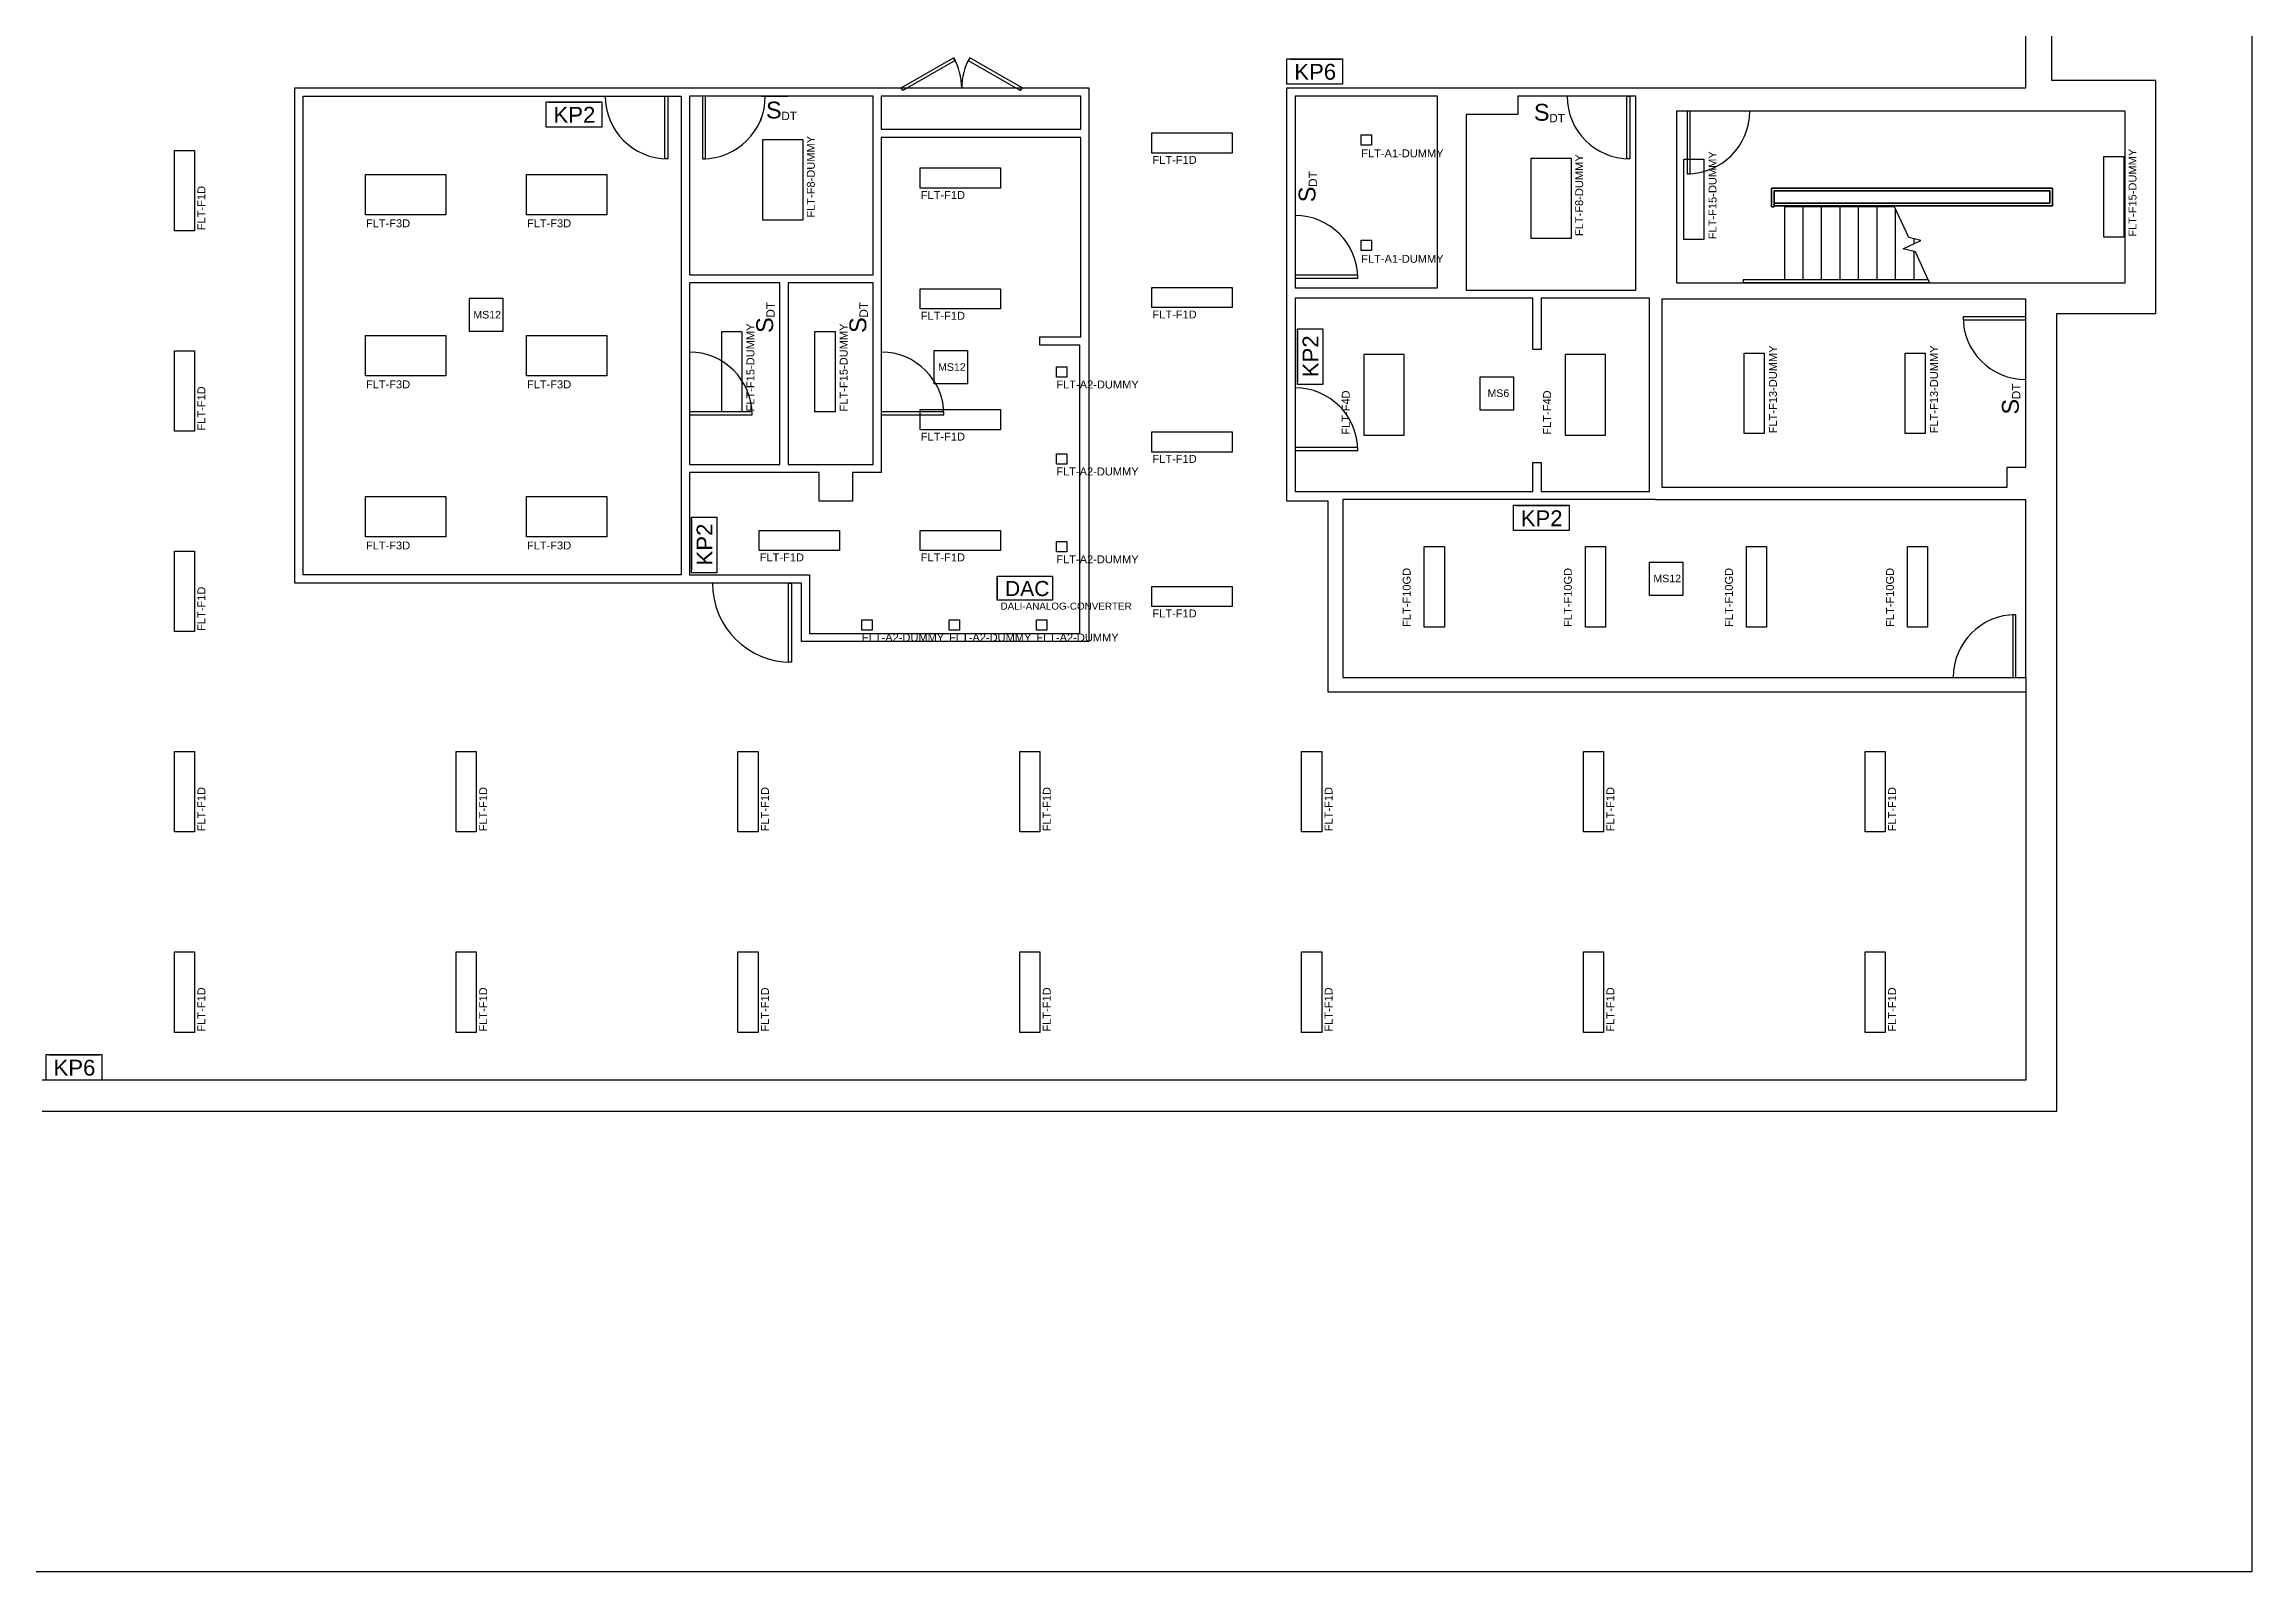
# Model space of a CAD drawing. Header units: inches. Extents: x 0 to 96268, y 0 to 72036.
# Drawn here: x 62819 to 96268, y 0 to 23140 of the extents above; entities that cross this region are included whole.
import ezdxf
from ezdxf.enums import TextEntityAlignment as Align

# ---------------------------------------------------------------- set-up
doc = ezdxf.new("R2010")
doc.units = ezdxf.units.IN
doc.header["$MEASUREMENT"] = 0
doc.layers.get('0').update_dxf_attribs({"color": 255})
doc.layers.add('FLT- Fixtures', color=90, linetype='Continuous')
doc.layers.add('FLT- Peripherals', color=170, linetype='Continuous')
doc.styles.get("Standard").update_dxf_attribs({"font": 'arial.ttf'})

# ---------------------------------------------------------------- blocks, each defined once
blk = doc.blocks.new('FLT-F8-DUMMY')
at = {"layer": 'FLT- Fixtures'}
blk.add_lwpolyline([(0, 610), (1219, 610), (1219, 0), (0, 0)], close=True, dxfattribs=at)
blk.add_attdef('FLT-F8-DUMMY', text='', height=120, dxfattribs=at).set_placement((36, -179), (1275, -179), align=Align.ALIGNED)
blk = doc.blocks.new('FLT-KP2')
at = {"layer": 'FLT- Peripherals', "insert": (112, 307), "char_height": 240, "attachment_point": 1, "bg_fill": 3, "box_fill_scale": 1.3, "bg_fill_color": 256, "bg_fill_transparency": 0}
blk.add_mtext('KP2', dxfattribs=at)
at = {"layer": 'FLT- Peripherals'}
blk.add_lwpolyline([(0, 0), (0, 384), (844, 384), (844, 0)], close=True, dxfattribs=at)
blk = doc.blocks.new('FLT-DMS12')
at = {"layer": 'FLT- Peripherals'}
blk.add_lwpolyline([(0, 504), (504, 504), (504, 0), (0, 0)], close=True, dxfattribs=at)
at = {"layer": 'FLT- Peripherals', "insert": (57, 313), "char_height": 114.8, "attachment_point": 1}
blk.add_mtext('MS12', dxfattribs=at)
blk = doc.blocks.new('FLT-MS6')
at = {"layer": 'FLT- Peripherals'}
blk.add_lwpolyline([(0, 504), (504, 504), (504, 0), (0, 0)], close=True, dxfattribs=at)
at = {"layer": 'FLT- Peripherals', "insert": (111, 313), "char_height": 114.8, "attachment_point": 1}
blk.add_mtext('MS6', dxfattribs=at)
blk = doc.blocks.new('FLT-F13-DUMMY')
at = {"layer": 'FLT- Fixtures'}
blk.add_lwpolyline([(0, 305), (1219, 305), (1219, 0), (0, 0)], close=True, dxfattribs=at)
blk.add_attdef('FLT-F13-DUMMY', text='', height=120, dxfattribs=at).set_placement((2, -193), (1334, -193), align=Align.ALIGNED)
blk = doc.blocks.new('FLT-F4D')
at = {"layer": 'FLT- Fixtures'}
blk.add_lwpolyline([(0, 610), (1219, 610), (1219, 0), (0, 0)], close=True, dxfattribs=at)
blk.add_attdef('FLT-F4D', text='', height=120, dxfattribs=at).set_placement((6, -216), (676, -216), align=Align.ALIGNED)
blk = doc.blocks.new('FLT-A1-DUMMY')
at = {"layer": 'FLT- Fixtures'}
blk.add_lwpolyline([(0, 156), (156, 156), (156, 0), (0, 0)], close=True, dxfattribs=at)
blk.add_attdef('FLT-A1-DUMMY', text='', height=120, dxfattribs=at).set_placement((2, -185), (1250, -185), align=Align.ALIGNED)
blk = doc.blocks.new('FLT-F10GD')
at = {"layer": 'FLT- Fixtures'}
blk.add_lwpolyline([(1219, 0), (1219, 305), (0, 305), (0, 0)], close=True, dxfattribs=at)
blk.add_attdef('FLT-F10GD', text='', height=120, dxfattribs=at).set_placement((2, -206), (896, -206), align=Align.ALIGNED)
blk = doc.blocks.new('FLT-DAC')
at = {"layer": 'FLT- Fixtures', "insert": (2.34, 5.75), "char_height": 4.5, "attachment_point": 1, "bg_fill": 3, "box_fill_scale": 1.5, "bg_fill_color": 256, "bg_fill_transparency": 0}
blk.add_mtext('DAC', dxfattribs=at)
at = {"layer": 'FLT- Fixtures'}
for p, q in [((0, 7.2), (16.54, 7.2)), ((0, 0), (0, 7.2)), ((16.54, 7.2), (16.54, 0)), ((16.54, 0), (0, 0))]:
    blk.add_line(p, q, dxfattribs=at)
blk.add_attdef('DALI-ANALOG-CONVERTER', (1.02, -2.8), '', height=2.1, dxfattribs=at)
blk = doc.blocks.new('FLT-F15-DUMMY')
at = {"layer": 'FLT- Fixtures'}
blk.add_lwpolyline([(0, 305), (1219, 305), (1219, 0), (0, 0)], close=True, dxfattribs=at)
blk.add_attdef('FLT-F15-DUMMY', text='', height=120, dxfattribs=at).set_placement((6, -190), (1338, -190), align=Align.ALIGNED)
blk = doc.blocks.new('FLT-A2-DUMMY')
at = {"layer": 'FLT- Fixtures'}
blk.add_lwpolyline([(0, 156), (156, 156), (156, 0), (0, 0)], close=True, dxfattribs=at)
blk.add_attdef('FLT-A2-DUMMY', text='', height=120, dxfattribs=at).set_placement((-2, -172), (1246, -172), align=Align.ALIGNED)
blk = doc.blocks.new('FLT-F1D')
at = {"layer": 'FLT- Fixtures'}
blk.add_lwpolyline([(0, 0), (0, 305), (1219, 305), (1219, 0)], close=True, dxfattribs=at)
blk.add_attdef('FLT-F1D', text='', height=120, dxfattribs=at).set_placement((10, -164), (681, -164), align=Align.ALIGNED)
blk = doc.blocks.new('FLT-F3D')
at = {"layer": 'FLT- Fixtures'}
blk.add_lwpolyline([(0, 610), (1219, 610), (1219, 0), (0, 0)], close=True, dxfattribs=at)
blk.add_attdef('FLT-F3D', text='', height=120, dxfattribs=at).set_placement((9, -190), (679, -190), align=Align.ALIGNED)
blk = doc.blocks.new('FLT-KP6')
at = {"layer": 'FLT- Peripherals', "insert": (112, 307), "char_height": 240, "attachment_point": 1, "bg_fill": 3, "box_fill_scale": 1.3, "bg_fill_color": 256, "bg_fill_transparency": 0}
blk.add_mtext('KP6', dxfattribs=at)
at = {"layer": 'FLT- Peripherals'}
blk.add_lwpolyline([(0, 0), (0, 384), (844, 384), (844, 0)], close=True, dxfattribs=at)

msp = doc.modelspace()

# ---------------------------------------------------------------- linework, layer by layer
for p, q in [((78648, 20597), (78648, 20597)), ((89465, 20677), (89465, 19573)), ((89745, 20677), (89745, 19573)), ((90025, 20677), (90025, 19573)), ((90305, 20677), (90305, 19573)), ((90585, 20677), (90585, 19573)), ((90865, 20649), (90865, 19573)), ((91145, 20191), (91145, 20113)), ((91145, 20000), (91145, 19573))]:
    msp.add_line(p, q)
for points in [[(76721, 22477, 0.131697), (76598, 22934), (76621, 22895), (75828, 22438), (75806, 22477), (76598, 22934)], [(76843, 22934), (76821, 22895), (77613, 22438), (77636, 22477), (76843, 22934, 0.131697), (76721, 22477)], [(71319, 22353, 0.414213), (72269, 21403), (72224, 21403), (72224, 22353), (72269, 22353), (72269, 21403)], [(87711, 21177), (87756, 21177), (87756, 22127), (87711, 22127), (87711, 21177, 0.414213), (88661, 22127)], [(73544, 17527), (73544, 17572), (72594, 17572), (72594, 17527), (73544, 17527, 0.414213), (72594, 18477)], [(76452, 17527), (76452, 17572), (75502, 17572), (75502, 17527), (76452, 17527, 0.414213), (75502, 18477)], [(82722, 16985), (82722, 17030), (81772, 17030), (81772, 16985), (82722, 16985, 0.414213), (81772, 17935)], [(72944, 14977, 0.414213), (74144, 13777), (74099, 13777), (74099, 14977), (74144, 14977), (74144, 13777)], [(92692, 14498), (92647, 14498), (92647, 13548), (92692, 13548), (92692, 14498, 0.414213), (91742, 13548)]]:
    msp.add_lwpolyline(points, format="xyb")
at = {"flags": 128}
for points in [[(78524, 22353), (75502, 22353), (75502, 22262), (75502, 21853), (78523, 21853), (78524, 21853)], [(87550, 19527), (93078, 19527), (94350, 19527), (94350, 20996), (94350, 22052), (94350, 22127), (88711, 22127), (87550, 22127)], [(73966, 19523), (72594, 19523), (72594, 16774), (73051, 16774), (73051, 16774), (73966, 16774)], [(85438, 18517), (85376, 18517), (85376, 19292), (84363, 19292), (84146, 19292), (81772, 19292), (81772, 16366), (83560, 16366), (83562, 16366), (84067, 16366), (84067, 16366), (85376, 16366), (85376, 16802), (85438, 16802), (85500, 16802), (85500, 16366), (87140, 16366), (87140, 19292), (86989, 19292), (85500, 19292), (85500, 18517)], [(84070, 16242), (84067, 16242), (83562, 16242), (83560, 16242), (82494, 16242), (82494, 16218), (82494, 13568), (82494, 13548), (83988, 13548), (92842, 13548), (92842, 16240), (92562, 16240), (87235, 16240), (87235, 16242), (87138, 16242), (85438, 16242)]]:
    msp.add_lwpolyline(points, close=True, dxfattribs=at)
for points in [[(93122, 20732), (93209, 20732), (93209, 20921), (93037, 20921), (89105, 20921), (89030, 20921), (89030, 20677), (88990, 20677), (88990, 20961), (89105, 20961), (93037, 20961), (93249, 20961), (93249, 20692), (93122, 20692), (89030, 20692), (93122, 20692), (93249, 20692), (93249, 20961), (93037, 20961), (89105, 20961), (88990, 20961), (88990, 20677), (89030, 20677), (89030, 20921), (89105, 20921), (93037, 20921), (93209, 20921), (93209, 20732), (93122, 20732), (89030, 20732)], [(91366, 19573), (89160, 19573), (88560, 19573), (88560, 19531), (89160, 19531), (91386, 19531), (91388, 19527)]]:
    msp.add_lwpolyline(points, close=True)
for points in [[(91366, 19573), (91170, 19994), (90985, 20039), (91255, 20165), (91070, 20210), (90852, 20677), (90840, 20677), (90560, 20677), (90280, 20677), (90000, 20677), (89720, 20677), (89440, 20677), (89185, 20677), (89185, 19573)], [(81648, 19290), (81648, 19304), (81648, 19370)], [(92842, 13548), (92842, 7450), (62789, 7450)]]:
    msp.add_lwpolyline(points)

# ---------------------------------------------------------------- block references
at = {"layer": 'FLT- Fixtures'}
for name, p, rotation, values in [('FLT-F8-DUMMY', (74316, 20476), 89.99999999999979, {'FLT-F8-DUMMY': 'FLT-F8-DUMMY'}), ('FLT-F1D', (65097, 20312), 90, {'FLT-F1D': 'FLT-F1D'}), ('FLT-F8-DUMMY', (85957, 20197), 90, {'FLT-F8-DUMMY': 'FLT-F8-DUMMY'}), ('FLT-F15-DUMMY', (87967, 20180), 90, {'FLT-F15-DUMMY': 'FLT-F15-DUMMY'}), ('FLT-F15-DUMMY', (94330, 20218), 90, {'FLT-F15-DUMMY': 'FLT-F15-DUMMY'}), ('FLT-F1D', (65097, 17277), 90, {'FLT-F1D': 'FLT-F1D'}), ('FLT-F13-DUMMY', (88879, 17243), 90, {'FLT-F13-DUMMY': 'FLT-F13-DUMMY'}), ('FLT-F13-DUMMY', (91319, 17243), 90, {'FLT-F13-DUMMY': 'FLT-F13-DUMMY'}), ('FLT-F1D', (65097, 14242), 90, {'FLT-F1D': 'FLT-F1D'}), ('FLT-F1D', (65097, 11207), 90, {'FLT-F1D': 'FLT-F1D'}), ('FLT-F1D', (69366, 11207), 90, {'FLT-F1D': 'FLT-F1D'}), ('FLT-F1D', (73636, 11207), 90, {'FLT-F1D': 'FLT-F1D'}), ('FLT-F1D', (77906, 11207), 90, {'FLT-F1D': 'FLT-F1D'}), ('FLT-F1D', (82175, 11207), 90, {'FLT-F1D': 'FLT-F1D'}), ('FLT-F1D', (86445, 11207), 90, {'FLT-F1D': 'FLT-F1D'}), ('FLT-F1D', (90714, 11207), 90, {'FLT-F1D': 'FLT-F1D'}), ('FLT-F1D', (65097, 8172), 90, {'FLT-F1D': 'FLT-F1D'}), ('FLT-F1D', (69366, 8172), 90, {'FLT-F1D': 'FLT-F1D'}), ('FLT-F1D', (73636, 8172), 90, {'FLT-F1D': 'FLT-F1D'}), ('FLT-F1D', (77906, 8172), 90, {'FLT-F1D': 'FLT-F1D'}), ('FLT-F1D', (82175, 8172), 90, {'FLT-F1D': 'FLT-F1D'}), ('FLT-F1D', (86445, 8172), 90, {'FLT-F1D': 'FLT-F1D'}), ('FLT-F1D', (90714, 8172), 90, {'FLT-F1D': 'FLT-F1D'})]:
    msp.add_blockref(name, p, dxfattribs=dict(at, rotation=rotation)).add_auto_attribs(values)
for name, p, values in [('FLT-F1D', (79600, 21491), {'FLT-F1D': 'FLT-F1D'}), ('FLT-A1-DUMMY', (82772, 21611), {'FLT-A1-DUMMY': 'FLT-A1-DUMMY'}), ('FLT-F3D', (67685, 20557), {'FLT-F3D': 'FLT-F3D'}), ('FLT-F3D', (70125, 20557), {'FLT-F3D': 'FLT-F3D'}), ('FLT-F1D', (76090, 20960), {'FLT-F1D': 'FLT-F1D'}), ('FLT-A1-DUMMY', (82772, 20014), {'FLT-A1-DUMMY': 'FLT-A1-DUMMY'}), ('FLT-F1D', (76090, 19130), {'FLT-F1D': 'FLT-F1D'}), ('FLT-F1D', (79600, 19150), {'FLT-F1D': 'FLT-F1D'}), ('FLT-F3D', (67685, 18117), {'FLT-F3D': 'FLT-F3D'}), ('FLT-F3D', (70125, 18117), {'FLT-F3D': 'FLT-F3D'}), ('FLT-A2-DUMMY', (78157, 18097), {'FLT-A2-DUMMY': 'FLT-A2-DUMMY'}), ('FLT-F1D', (76090, 17300), {'FLT-F1D': 'FLT-F1D'}), ('FLT-F1D', (79600, 16962), {'FLT-F1D': 'FLT-F1D'}), ('FLT-A2-DUMMY', (78156, 16780), {'FLT-A2-DUMMY': 'FLT-A2-DUMMY'}), ('FLT-F3D', (67685, 15677), {'FLT-F3D': 'FLT-F3D'}), ('FLT-F3D', (70125, 15677), {'FLT-F3D': 'FLT-F3D'}), ('FLT-F1D', (73650, 15470), {'FLT-F1D': 'FLT-F1D'}), ('FLT-F1D', (76090, 15470), {'FLT-F1D': 'FLT-F1D'}), ('FLT-F1D', (79600, 14621), {'FLT-F1D': 'FLT-F1D'}), ('FLT-A2-DUMMY', (75210, 14265), {'FLT-A2-DUMMY': 'FLT-A2-DUMMY'})]:
    msp.add_blockref(name, p, dxfattribs=at).add_auto_attribs(values)
ref = msp.add_blockref('FLT-F4D', (82816, 17219), dxfattribs=dict(at, xscale=-1, rotation=270))
ref.add_attrib('FLT-F4D', 'FLT-F4D', dxfattribs={"height": 120, "rotation": 90}).set_placement((82600, 17225), (82600, 17895), align=Align.ALIGNED)
ref = msp.add_blockref('FLT-F4D', (85866, 17219), dxfattribs=dict(at, xscale=-1, rotation=270))
ref.add_attrib('FLT-F4D', 'FLT-F4D', dxfattribs={"height": 120, "rotation": 90}).set_placement((85650, 17225), (85650, 17895), align=Align.ALIGNED)
ref = msp.add_blockref('FLT-F10GD', (83729, 14311), dxfattribs=dict(at, xscale=-1, rotation=270))
ref.add_attrib('FLT-F10GD', 'FLT-F10GD', dxfattribs={"height": 120, "rotation": 90}).set_placement((83523, 14313), (83523, 15207), align=Align.ALIGNED)
ref = msp.add_blockref('FLT-F10GD', (86170, 14311), dxfattribs=dict(at, xscale=-1, rotation=270))
ref.add_attrib('FLT-F10GD', 'FLT-F10GD', dxfattribs={"height": 120, "rotation": 90}).set_placement((85965, 14313), (85965, 15207), align=Align.ALIGNED)
ref = msp.add_blockref('FLT-F10GD', (88610, 14311), dxfattribs=dict(at, xscale=-1, rotation=270))
ref.add_attrib('FLT-F10GD', 'FLT-F10GD', dxfattribs={"height": 120, "rotation": 90}).set_placement((88405, 14313), (88405, 15207), align=Align.ALIGNED)
ref = msp.add_blockref('FLT-F10GD', (91050, 14311), dxfattribs=dict(at, xscale=-1, rotation=270))
ref.add_attrib('FLT-F10GD', 'FLT-F10GD', dxfattribs={"height": 120, "rotation": 90}).set_placement((90845, 14313), (90845, 15207), align=Align.ALIGNED)
at = {"layer": 'FLT- Peripherals'}
for name, p in [('FLT-DMS12', (69264, 18787)), ('FLT-DMS12', (76305, 17994)), ('FLT-MS6', (84576, 17598)), ('FLT-DMS12', (87144, 14791))]:
    msp.add_blockref(name, p, dxfattribs=at)

# ---------------------------------------------------------------- texts
at = {"char_height": 255, "attachment_point": 1, "bg_fill": 3, "box_fill_scale": 1.3, "bg_fill_color": 256, "bg_fill_transparency": 0}
for insert in [(73755, 22270), (85391, 22236)]:
    msp.add_mtext('S', dxfattribs=dict(at, insert=insert))
at = {"char_height": 255, "attachment_point": 1, "rotation": 90, "bg_fill": 3, "box_fill_scale": 1.3, "bg_fill_color": 256, "bg_fill_transparency": 0}
for insert in [(81826, 20746), (75020, 18766), (92482, 17530)]:
    msp.add_mtext('S', dxfattribs=dict(at, insert=insert))

# ---------------------------------------------------------------- next in the draw order: linework, layer by layer
for points in [[(72795, 21403), (72840, 21403), (72840, 22353), (72795, 22353), (72795, 21403, 0.414213), (73745, 22353)], [(82722, 19595), (82722, 19640), (81772, 19640), (81772, 19595), (82722, 19595, 0.414213), (81772, 20545)]]:
    msp.add_lwpolyline(points, format="xyb")

# ---------------------------------------------------------------- next in the draw order: block references
at = {"layer": 'FLT- Peripherals'}
msp.add_blockref('FLT-KP2', (70424, 21884), dxfattribs=at)

# ---------------------------------------------------------------- next in the draw order: texts
at = {"char_height": 127.7, "attachment_point": 1, "bg_fill": 3, "box_fill_scale": 1.3, "bg_fill_color": 256, "bg_fill_transparency": 0}
for insert in [(73987, 22118), (85623, 22084)]:
    msp.add_mtext('DT', dxfattribs=dict(at, insert=insert))
at = {"char_height": 127.7, "attachment_point": 1, "rotation": 90, "bg_fill": 3, "box_fill_scale": 1.3, "bg_fill_color": 256, "bg_fill_transparency": 0}
for insert in [(81978, 20978), (75172, 18998), (92634, 17762)]:
    msp.add_mtext('DT', dxfattribs=dict(at, insert=insert))

# ---------------------------------------------------------------- next in the draw order: linework, layer by layer
at = {"flags": 128}
msp.add_lwpolyline([(92842, 13327), (82273, 13327), (82273, 16219), (81648, 16219), (81648, 22477), (92842, 22477), (92842, 25219)], dxfattribs=at)
for points in [[(75378, 21791), (75378, 22353), (72594, 22353), (72594, 19647), (74028, 19647), (75287, 19647), (75378, 19647)], [(81772, 19448), (81774, 19448), (83930, 19448), (83930, 22135), (83930, 22353), (81772, 22353), (81772, 22336)], [(84362, 22073), (84362, 19416), (85438, 19416), (86935, 19416), (86935, 22353), (85148, 22353), (85148, 22073)], [(75067, 16650), (75067, 16219), (74562, 16219), (74562, 16650), (74028, 16650), (73932, 16650), (73875, 16650), (73051, 16650), (72594, 16650), (72594, 15102), (72594, 15101), (72944, 15101), (74415, 15101), (74415, 14214), (78510, 14214), (78510, 18583), (77906, 18583), (77906, 18707), (78510, 18707), (78524, 18707), (78524, 20597), (78524, 21729), (75502, 21729), (75502, 19585), (75502, 19492), (75502, 19432), (75502, 16650)], [(75378, 19523), (74090, 19523), (74090, 16788), (74090, 16774), (74562, 16774), (75067, 16774), (75378, 16774)], [(92842, 19169), (92842, 19277), (87330, 19277), (87330, 16430), (92562, 16430), (92562, 16734), (92842, 16734)]]:
    msp.add_lwpolyline(points, close=True, dxfattribs=at)
for points in [[(85893, 22353, 0.414213), (86843, 21403), (86798, 21403), (86798, 22353), (86843, 22353), (86843, 21403)], [(91892, 19011), (91892, 18966), (92842, 18966), (92842, 19011), (91892, 19011, 0.414213), (92842, 18061)]]:
    msp.add_lwpolyline(points, format="xyb")

# ---------------------------------------------------------------- next in the draw order: block references
at = {"layer": 'FLT- Fixtures', "rotation": 89.99999999999984}
msp.add_blockref('FLT-F15-DUMMY', (74802, 17571), dxfattribs=at).add_auto_attribs({'FLT-F15-DUMMY': 'FLT-F15-DUMMY'})

# ---------------------------------------------------------------- next in the draw order: block references
at = {"layer": 'FLT- Fixtures', "xscale": 50.8, "yscale": 50.8, "zscale": 50.8}
msp.add_blockref('FLT-DAC', (77257, 14717), dxfattribs=at).add_auto_attribs({'DALI-ANALOG-CONVERTER': 'DALI-ANALOG-CONVERTER'})
at = {"layer": 'FLT- Peripherals', "rotation": 89.99999999999991}
for p in [(82192, 17983), (73011, 15132)]:
    msp.add_blockref('FLT-KP2', p, dxfattribs=at)
at = {"layer": 'FLT- Peripherals'}
msp.add_blockref('FLT-KP2', (85079, 15772), dxfattribs=at)

# ---------------------------------------------------------------- next in the draw order: linework, layer by layer
msp.add_lwpolyline([(62789, 6977), (93315, 6977), (93315, 19062), (94815, 19062), (94815, 22592), (93238, 22592), (93238, 40929), (65037, 40929), (65037, 37712), (57755, 37712)])
for points in [[(74291, 14977), (66618, 14977), (66618, 22477), (78647, 22477), (78647, 14090), (74291, 14090)], [(66742, 15101), (66742, 22353), (72470, 22353), (72470, 22262), (72470, 19585), (72470, 16712), (72470, 15101), (71320, 15101), (69770, 15101), (68220, 15101)]]:
    msp.add_lwpolyline(points, close=True)

# ---------------------------------------------------------------- next in the draw order: block references
at = {"layer": 'FLT- Fixtures'}
for p in [(78156, 15449), (76531, 14265), (77853, 14265)]:
    msp.add_blockref('FLT-A2-DUMMY', p, dxfattribs=at).add_auto_attribs({'FLT-A2-DUMMY': 'FLT-A2-DUMMY'})

# ---------------------------------------------------------------- next in the draw order: block references
at = {"layer": 'FLT- Peripherals'}
for p in [(81648, 22535), (62849, 7450)]:
    msp.add_blockref('FLT-KP6', p, dxfattribs=at)

# ---------------------------------------------------------------- next in the draw order: linework, layer by layer
msp.add_lwpolyline([(0, 72036), (96268, 72036), (96268, 0), (0, 0)], close=True)

# ---------------------------------------------------------------- next in the draw order: texts
at = {"insert": (73608, 18766), "char_height": 255, "attachment_point": 1, "rotation": 90, "bg_fill": 3, "box_fill_scale": 1.3, "bg_fill_color": 256, "bg_fill_transparency": 0}
msp.add_mtext('S', dxfattribs=at)

# ---------------------------------------------------------------- next in the draw order: texts
at = {"insert": (73760, 18998), "char_height": 127.7, "attachment_point": 1, "rotation": 90, "bg_fill": 3, "box_fill_scale": 1.3, "bg_fill_color": 256, "bg_fill_transparency": 0}
msp.add_mtext('DT', dxfattribs=at)

# ---------------------------------------------------------------- next in the draw order: block references
at = {"layer": 'FLT- Fixtures', "rotation": 89.99999999999984}
msp.add_blockref('FLT-F15-DUMMY', (73390, 17571), dxfattribs=at).add_auto_attribs({'FLT-F15-DUMMY': 'FLT-F15-DUMMY'})

doc.saveas('drawing.dxf')
